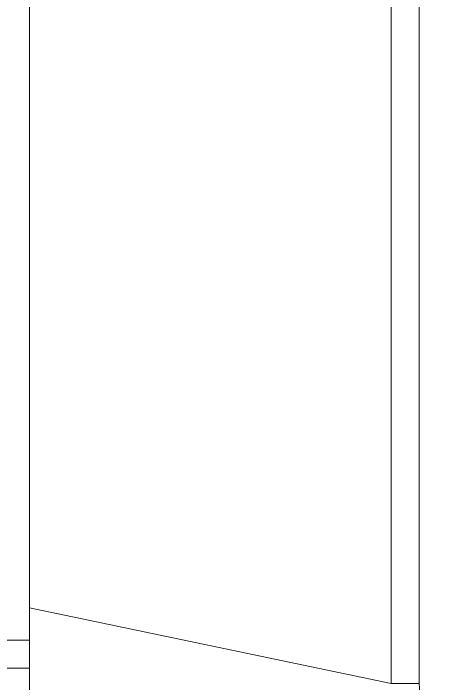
# Model space of a CAD drawing. Header units: millimetres. Extents: x 113490 to 142599, y -20467 to 115.
# Drawn here: x 124746.8 to 124786.2, y -6241.1 to -6178.7 of the extents above; entities that cross this region are included whole.
import ezdxf

# ---------------------------------------------------------------- set-up
doc = ezdxf.new("R2010")
doc.units = ezdxf.units.MM
doc.layers.add('DV1_0', color=7, linetype='Continuous')

msp = doc.modelspace()

# ---------------------------------------------------------------- linework, layer by layer
at = {"layer": 'DV1_0', "color": 7, "linetype": 'Continuous', "lineweight": 15}
for p, q in [((124748.261, -6148.673), (124748.261, -6234.066)), ((124748.261, -6234.066), (124748.261, -6242.003)), ((124748.261, -6239.68), (124745.261, -6239.68))]:
    msp.add_line(p, q, dxfattribs=at)
at = {"layer": 'DV1_0', "color": 7, "linetype": 'Continuous', "lineweight": 20}
for p, q in [((124782.02, -6159.733), (124782.02, -6241.13)), ((124784.641, -6159.733), (124784.641, -6241.13)), ((124748.261, -6234.066), (124782.02, -6241.13)), ((124748.261, -6237.08), (124745.261, -6237.08)), ((124784.641, -6241.13), (124782.02, -6241.13))]:
    msp.add_line(p, q, dxfattribs=at)
msp.add_ellipse((124901.24, -6259.148), major_axis=(116.369, -20.648), ratio=0.354256, start_param=3.204443, end_param=3.366071, dxfattribs=at)

doc.saveas('drawing.dxf')
